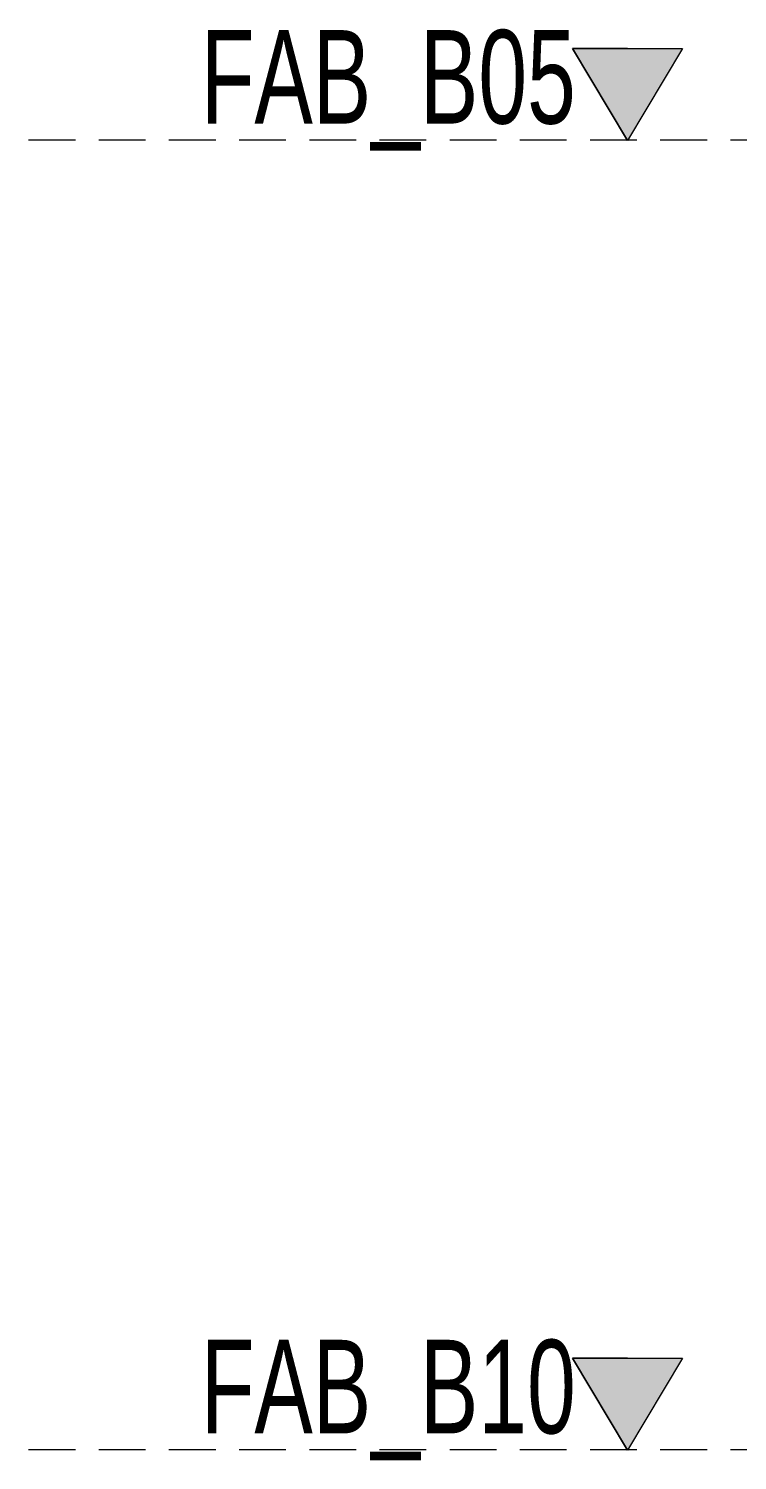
# Model space of a CAD drawing. Header units: centimetres. Extents: x -4953 to 4612, y -1053 to 5720.
# Drawn here: x -4952.9 to -4763.6, y -682.9 to -300.3 of the extents above; entities that cross this region are included whole.
import ezdxf

# ---------------------------------------------------------------- set-up
doc = ezdxf.new("R2010")
doc.units = ezdxf.units.CM
doc.linetypes.add('0-FT-HIDDEN2', pattern=[18.75, 12.5, -6.25])
doc.layers.add('Levels', color=7, linetype='Continuous', lineweight=5)
doc.styles.add('Microsoft PhagsPa', font='phagspa.ttf', dxfattribs={"width": 0.7, "height": 25})

# ---------------------------------------------------------------- blocks, each defined once
blk = doc.blocks.new('Level - 高層__-_-433519-剖面 2')
at = {"layer": 'Levels'}
blk.add_hatch(color=256, dxfattribs=at).paths.add_polyline_path([(-7437.46, 19.83), (-7422.73, 44.41), (-7437.46, 44.41), (-7452.18, 44.41)])
at = {"layer": 'Levels', "lineweight": 9}
for p, q in [((-7452.18, 44.41), (-7437.46, 19.83)), ((-7437.46, 44.41), (-7452.18, 44.41)), ((-7437.46, 19.83), (-7452.18, 44.41)), ((-7452.18, 44.41), (-7437.46, 44.41)), ((-7422.73, 44.41), (-7437.46, 19.83)), ((-7437.46, 44.41), (-7422.73, 44.41)), ((-7437.46, 44.41), (-7422.73, 44.41)), ((-7422.73, 44.41), (-7437.46, 19.83))]:
    blk.add_line(p, q, dxfattribs=at)

msp = doc.modelspace()

# ---------------------------------------------------------------- linework, layer by layer
at = {"layer": 'Levels', "color": 11, "linetype": '0-FT-HIDDEN2', "true_color": 0xff8040}
for p, q in [((-4952.94, -330), (-2579.39, -330)), ((-4952.94, -680), (-2579.39, -680))]:
    msp.add_line(p, q, dxfattribs=at)

# ---------------------------------------------------------------- block references
at = {"layer": 'Levels', "lineweight": 9}
for p in [(2644.52, -350), (2644.52, -700)]:
    msp.add_blockref('Level - 高層__-_-433519-剖面 2', p, dxfattribs=at)

# ---------------------------------------------------------------- texts
at = {"layer": 'Levels', "char_height": 25, "width": 112.2362, "attachment_point": 1, "style": 'Microsoft PhagsPa'}
for s, insert in [('FAB_B05', (-4906.92, -300.68)), ('FAB_B10', (-4906.92, -650.68))]:
    msp.add_mtext(s, dxfattribs=dict(at, insert=insert))

doc.saveas('drawing.dxf')
